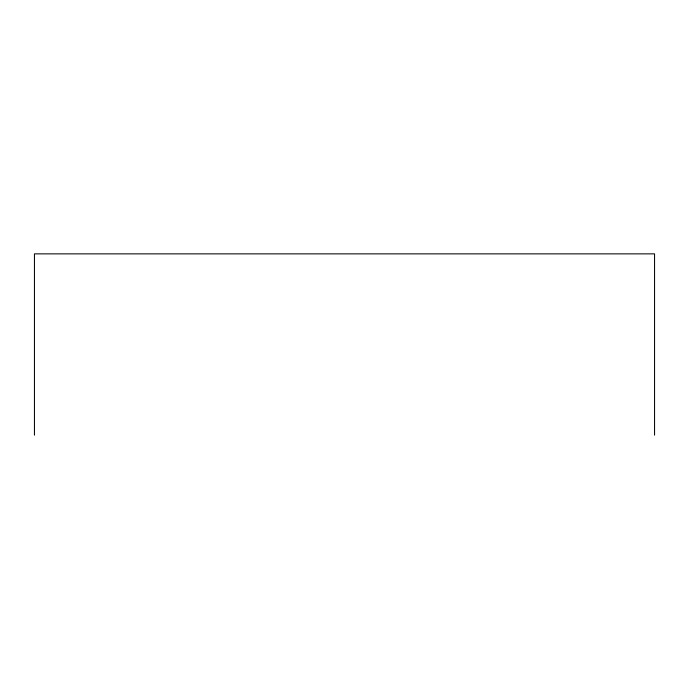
<?xml version="1.0" encoding="UTF-8"?>
<svg xmlns="http://www.w3.org/2000/svg" width="689" height="689" viewBox="0 0 689 689"><rect width="100%" height="100%" fill="white"/><g stroke="black" fill="none" stroke-linecap="round" stroke-linejoin="round"><path stroke-width="1.03" d="M654.55 435.138L654.55 253.862L34.45 253.862L34.45 435.138"/></g></svg>
